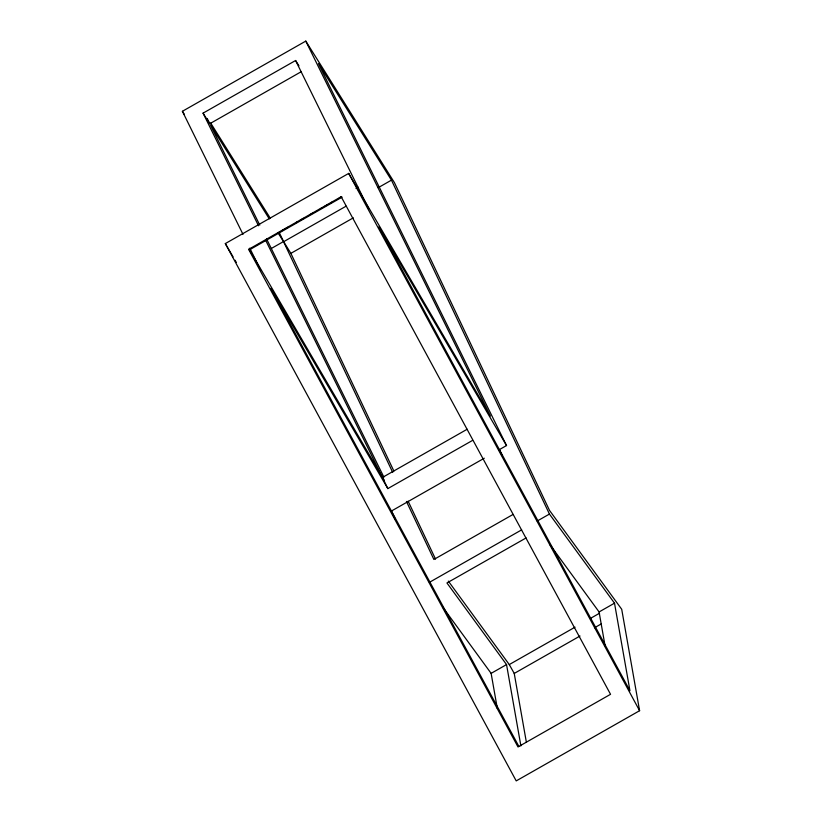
<?xml version="1.0" encoding="UTF-8"?>
<svg xmlns="http://www.w3.org/2000/svg" width="822" height="822" viewBox="0 0 822 822"><rect width="100%" height="100%" fill="white"/><g stroke="black" fill="none" stroke-linecap="round" stroke-linejoin="round"><path stroke-width="1.23" d="M242.993 234.352L182.402 111.289L305.784 41.1L394.447 182.659L549.507 510.4L621.709 609.277L639.598 710.711L516.216 780.9L225.32 243.579L348.703 173.401L490.405 416.035L305.784 41.1M258.519 225.773L203.055 113.148L295.591 60.509L298.951 65.801M203.055 113.148L209.764 123.742L301.191 71.73M248.614 249.354L341.161 196.715L342.044 197.177L249.508 249.816L248.614 249.354L518.004 746.941L610.541 694.302L341.161 196.715M281.319 231.003L288.008 227.201M295.817 222.762L298.047 221.488M300.277 220.224L303.626 218.323M310.315 214.511L312.545 213.247M320.344 208.809L322.573 207.534M324.803 206.271L328.153 204.37M330.382 203.096L332.612 201.832M339.301 198.02L341.531 196.756M356.018 188.515L358.248 187.241M271.373 248.46L283.487 241.565L278.083 232.924M378.223 187.673L391.447 180.152L318.422 63.561L506.527 445.555L498.738 449.983M393.882 471.068L290.875 253.361L283.652 241.699L346.083 206.188M290.875 253.361L353.316 217.851M472.568 440.397L387.83 488.597L382.446 477.448L467.173 429.248M390.923 511.315L484.292 458.203M513.062 514.449L433.903 559.474L406.448 501.461M429.382 582.356L521.641 529.871M537.208 521.025L549.435 514.069L614.507 603.173L629.95 690.757L378.808 226.872L506.527 445.555M526.101 537.937L446.942 582.962L506.547 664.587L520.891 745.914M497.3 708.389L491.124 673.362L506.547 664.587M605.043 645.732L599.084 611.948L614.507 603.173M448.329 581.092L509.28 664.566L575.061 627.155M590.669 618.278L599.587 613.202M526.388 742.317L514.233 673.434L580.013 636.012M594.501 627.772L601.19 623.96M550.041 544.791L599.084 611.948M442.698 607.047L491.124 673.362M249.508 249.816L384.377 480.51M210.638 122.971L270.284 218.2M269.287 218.888L210.463 124.975L259.773 225.105M182.402 111.289L184.426 114.525M387.83 488.597L270.849 288.286L518.939 746.52M225.32 243.579L233.088 256.875M235.03 260.204L236.325 262.413M509.28 664.566L514.233 673.434M348.703 173.401L639.598 710.711M295.591 60.509L368.595 208.757M266.575 238.914L383.884 477.15M265.876 240.712L382.446 477.448M249.796 248.152L260.553 269.996M279.09 232.266L283.652 241.699M207.236 118.502L209.764 123.742M391.447 180.152L549.435 514.069M499.54 449.983L502.283 455.789M408.133 501.184L435.526 559.083M283.487 241.565L392.731 472.455M391.488 511.212L395.331 519.329"/></g></svg>
